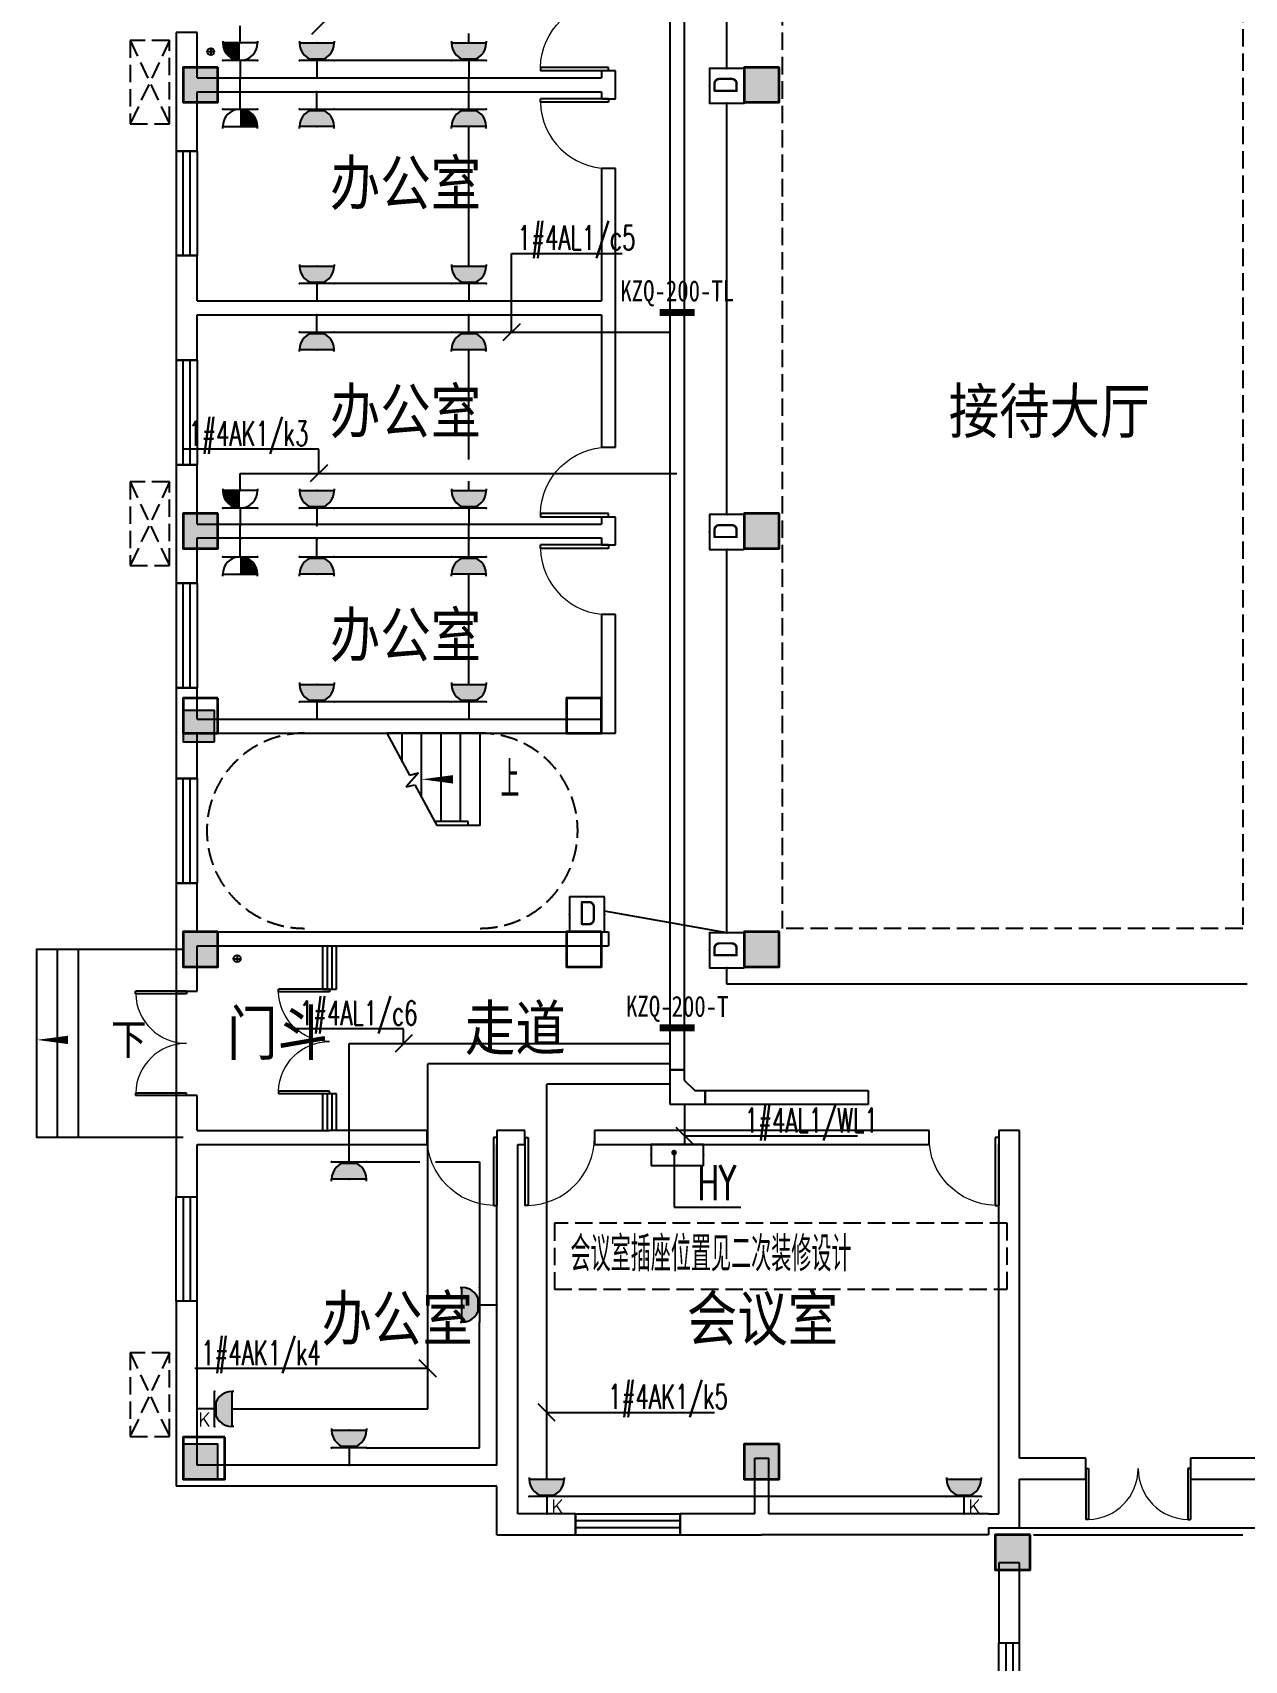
# Model space of a CAD drawing. Extents: x 0 to 302064749, y -59725395 to 1524223.
# Drawn here: x 2145470 to 2162855, y 1442572 to 1465924 of the extents above; entities that cross this region are included whole.
import ezdxf
from ezdxf.enums import TextEntityAlignment as Align

# ---------------------------------------------------------------- set-up
doc = ezdxf.new("R2010")
doc.units = 0
doc.header["$LTSCALE"] = 1000
doc.linetypes.add('DASH', pattern=[0.35, 0.25, -0.1])
for name, color, linetype in [('0-底图', 7, 'Continuous'), ('A-ANNO-IDEN', 3, 'Continuous'), ('A-ANNO-TXT', 7, 'Continuous'), ('CABLETRAY', 4, 'Continuous'), ('COLU', 7, 'Continuous'), ('COLU_HATCH', 251, 'Continuous'), ('CURTWALL', 4, 'Continuous'), ('DIM-照明', 3, 'Continuous'), ('DIM-箱柜', 7, 'Continuous'), ('DIM_SYMB', 3, 'Continuous'), ('DOOR_FIRE', 4, 'Continuous'), ('DOTLN', 2, 'DASH'), ('EQUIP-插座', 3, 'Continuous'), ('EQUIP-消防', 3, 'Continuous'), ('EQUIP-照明', 3, 'Continuous'), ('EQUIP-箱柜', 3, 'Continuous'), ('PUB_TEXT', 7, 'Continuous'), ('STAIR', 2, 'Continuous'), ('TEL_TEXT', 7, 'Continuous'), ('TEXT', 7, 'Continuous'), ('WALL', 2, 'Continuous'), ('WINDOW', 4, 'Continuous'), ('WIRE-照明', 6, 'Continuous'), ('建筑-楼梯', 2, 'Continuous'), ('抗震支吊架', 2, 'Continuous'), ('排水', 153, 'Continuous'), ('看线', 30, 'Continuous'), ('空调外机', 211, 'Continuous')]:
    doc.layers.add(name, color=color, linetype=linetype)
doc.layers.add('砼柱', color=2, linetype='Continuous', lineweight=35)
doc.styles.add('_TCH_DIM', font='SIMPLEX', dxfattribs={"width": 0.8, "height": 5, "bigfont": 'HZTXT'})
doc.styles.add('_TEL_DIM', font='simplex.shx', dxfattribs={"width": 0.8, "height": 3.5, "bigfont": 'gbcbig.shx'})
doc.styles.add('A_DIM', font='simplex.shx', dxfattribs={"width": 0.7, "bigfont": 'gbcbig.shx'})
doc.styles.add('kzcad', font='', dxfattribs={"width": 0.8})
doc.styles.get("Standard").update_dxf_attribs({"font": 'geniso.shx', "bigfont": 'hztxt.shx'})
doc.styles.get('kzcad').set_extended_font_data('SimSun')

# ---------------------------------------------------------------- blocks, each defined once
blk = doc.blocks.new('$equip$00001237')
for p, q in [((-0.5, 1.05), (-0.5, 1)), ((-0.5, 1), (0.5, 1)), ((0.5, 1.05), (0.5, 1)), ((0.5, 0.5), (-0.5, 0.5)), ((0, 0.5), (0, 0))]:
    blk.add_line(p, q)
blk.add_arc((0, 1), 0.5, 180, 0)
for p in [(0, 1), (-0.5, 0.5), (0.5, 0.5), (0, 0)]:
    blk.add_point(p)
for points in [[(0.433, 0.75), (-0.433, 0.75), (0.5, 1), (-0.5, 1)], [(0.25, 0.567), (-0.25, 0.567), (0.433, 0.75), (-0.433, 0.75)], [(0, 0.5), (0, 0.5), (0.25, 0.567), (-0.25, 0.567)]]:
    blk.add_solid(points)
at = {"flags": 9}
blk.add_attdef('A', (0, 0), '', height=0.00002, dxfattribs=at)
blk = doc.blocks.new('$equip$00001239')
for p, q in [((-0.5, 1.05), (-0.5, 1)), ((0.5, 1), (-0.5, 1)), ((0.5, 1.05), (0.5, 1)), ((0.5, 0.5), (-0.5, 0.5)), ((0, 0.5), (0, 0))]:
    blk.add_line(p, q)
blk.add_arc((0, 1), 0.5, 180, 0)
for points in [[(0, 0.75), (-0.433, 0.75), (0, 1), (-0.5, 1)], [(0, 0.567), (-0.25, 0.567), (0, 0.75), (-0.433, 0.75)], [(0, 0.5), (0, 0.5), (0, 0.567), (-0.25, 0.567)]]:
    blk.add_solid(points)
at = {"layer": 'EQUIP-照明'}
for p in [(0, 1), (-0.5, 0.5), (0.5, 0.5), (0, 0)]:
    blk.add_point(p, dxfattribs=at)
at = {"layer": 'EQUIP-照明', "flags": 9}
blk.add_attdef('A', (0, 0), '', height=0.00002, dxfattribs=at)
blk = doc.blocks.new('$equip$00001764')
for p, q in [((-0.5, 1.05), (-0.5, 1)), ((-0.5, 1), (0.5, 1)), ((0.5, 1.05), (0.5, 1)), ((0.5, 0.5), (-0.5, 0.5)), ((0, 0.5), (0, 0))]:
    blk.add_line(p, q)
blk.add_arc((0, 1), 0.5, 180, 0)
for p in [(-0.5, 0.5), (0.5, 0.5), (0, 0)]:
    blk.add_point(p)
for points in [[(0.433, 0.75), (-0.433, 0.75), (0.5, 1), (-0.5, 1)], [(0.25, 0.567), (-0.25, 0.567), (0.433, 0.75), (-0.433, 0.75)], [(0, 0.5), (0, 0.5), (0.25, 0.567), (-0.25, 0.567)]]:
    blk.add_solid(points)
at = {"color": 7, "style": '_TEL_DIM'}
blk.add_attdef('$TEXT$', text='', height=0.4, dxfattribs=at).set_placement((0.303, 0.211), align=Align.MIDDLE_CENTER)
at = {"color": 7, "style": '_TEL_DIM', "flags": 1}
blk.add_attdef('A', text='', height=0.00002, dxfattribs=at).set_placement((0, 0), align=Align.MIDDLE_CENTER)
blk = doc.blocks.new('$equip$00002928')
for p, q in [((-0.75, 0.6), (-0.75, 0)), ((0.75, 0.6), (-0.75, 0.6)), ((0.75, 0), (0.75, 0.6)), ((-0.75, 0), (0.75, 0))]:
    blk.add_line(p, q)
at = {"const_width": 0.04}
blk.add_lwpolyline([(-0.75, 0.6), (-0.75, 0), (0.75, 0), (0.75, 0.6), (-0.75, 0.6), (-0.75, 0)], dxfattribs=at)
for p in [(0, 0.6), (-0.75, 0.3), (0.75, 0.3), (0, 0)]:
    blk.add_point(p)
at = {"color": 7, "style": '_TEL_DIM', "flags": 1}
for tag in ['A', 'REMARK']:
    blk.add_attdef(tag, text='', height=0.00002, dxfattribs=at).set_placement((0, 0), align=Align.MIDDLE_CENTER)
blk = doc.blocks.new('ng')
at = {"layer": '排水'}
for p, q in [((345991, 781358), (346091, 781358)), ((346041, 781408), (346041, 781308))]:
    blk.add_line(p, q, dxfattribs=at)
blk.add_circle((346041, 781358), 50, dxfattribs=at)
blk = doc.blocks.new('1111')
at = {"layer": 'COLU_HATCH'}
h = blk.add_hatch(color=256, dxfattribs=at)
h.dxf.hatch_style = 1
h.paths.add_polyline_path([(1186092, 1074341), (1186092, 1074841), (1185592, 1074841), (1185592, 1074341)])
h = blk.add_hatch(color=256, dxfattribs=at)
h.dxf.hatch_style = 1
h.paths.add_polyline_path([(1194142, 1074341), (1194142, 1074841), (1193642, 1074841), (1193642, 1074341)])
h = blk.add_hatch(color=256, dxfattribs=at)
h.dxf.hatch_style = 1
h.paths.add_polyline_path([(1186092, 1067941), (1186092, 1068441), (1185592, 1068441), (1185592, 1067941)])
h = blk.add_hatch(color=256, dxfattribs=at)
h.dxf.hatch_style = 1
h.paths.add_polyline_path([(1194142, 1067941), (1194142, 1068441), (1193642, 1068441), (1193642, 1067941)])
h = blk.add_hatch(color=256, dxfattribs=at)
h.dxf.hatch_style = 1
h.paths.add_polyline_path([(1186042, 1065166), (1186042, 1065616), (1185592, 1065616), (1185592, 1065166)])
h = blk.add_hatch(color=256, dxfattribs=at)
h.dxf.hatch_style = 1
h.paths.add_polyline_path([(1186092, 1061941), (1186092, 1062441), (1185592, 1062441), (1185592, 1061941)])
h = blk.add_hatch(color=256, dxfattribs=at)
h.dxf.hatch_style = 1
h.paths.add_polyline_path([(1194142, 1061941), (1194142, 1062441), (1193642, 1062441), (1193642, 1061941)])
h = blk.add_hatch(color=256, dxfattribs=at)
h.dxf.hatch_style = 1
h.paths.add_polyline_path([(1186092, 1054591), (1186092, 1055091), (1185592, 1055091), (1185592, 1054591)])
h = blk.add_hatch(color=256, dxfattribs=at)
h.dxf.hatch_style = 1
h.paths.add_polyline_path([(1194142, 1054591), (1194142, 1055091), (1193642, 1055091), (1193642, 1054591)])
h = blk.add_hatch(color=256, dxfattribs=at)
h.dxf.hatch_style = 1
h.paths.add_polyline_path([(1197742, 1053291), (1197742, 1053791), (1197242, 1053791), (1197242, 1053291)])
at = {"layer": 'COLU'}
for points in [[(1186092, 1074341), (1186092, 1074841), (1185592, 1074841), (1185592, 1074341)], [(1194142, 1074341), (1194142, 1074841), (1193642, 1074841), (1193642, 1074341)], [(1186092, 1067941), (1186092, 1068441), (1185592, 1068441), (1185592, 1067941)], [(1194142, 1067941), (1194142, 1068441), (1193642, 1068441), (1193642, 1067941)], [(1186042, 1065166), (1186042, 1065616), (1185592, 1065616), (1185592, 1065166)], [(1186092, 1061941), (1186092, 1062441), (1185592, 1062441), (1185592, 1061941)], [(1194142, 1061941), (1194142, 1062441), (1193642, 1062441), (1193642, 1061941)], [(1186092, 1054591), (1186092, 1055091), (1185592, 1055091), (1185592, 1054591)], [(1194142, 1054591), (1194142, 1055091), (1193642, 1055091), (1193642, 1054591)], [(1197742, 1053291), (1197742, 1053791), (1197242, 1053791), (1197242, 1053291)]]:
    blk.add_lwpolyline(points, close=True, dxfattribs=at)
blk = doc.blocks.new('rtyu')
at = {"layer": '砼柱', "lineweight": 35}
for points in [[(2908208, 690490), (2907708, 690490), (2907708, 689990), (2908208, 689990)], [(2908208, 690490), (2907708, 690490), (2907708, 689990), (2908208, 689990)], [(2916258, 690490), (2915758, 690490), (2915758, 689990), (2916258, 689990)], [(2916258, 690490), (2915758, 690490), (2915758, 689990), (2916258, 689990)], [(2908208, 684090), (2907708, 684090), (2907708, 683590), (2908208, 683590)], [(2908208, 684090), (2907708, 684090), (2907708, 683590), (2908208, 683590)], [(2916258, 684090), (2915758, 684090), (2915758, 683590), (2916258, 683590)], [(2916258, 684090), (2915758, 684090), (2915758, 683590), (2916258, 683590)], [(2908208, 681440), (2907708, 681440), (2907708, 680940), (2908208, 680940)], [(2913708, 681440), (2913208, 681440), (2913208, 680940), (2913708, 680940)], [(2908208, 678090), (2907708, 678090), (2907708, 677590), (2908208, 677590)], [(2908208, 678090), (2907708, 678090), (2907708, 677590), (2908208, 677590)], [(2913708, 678090), (2913208, 678090), (2913208, 677590), (2913708, 677590)], [(2916258, 678090), (2915758, 678090), (2915758, 677590), (2916258, 677590)], [(2916258, 678090), (2915758, 678090), (2915758, 677590), (2916258, 677590)], [(2908308, 670840), (2907708, 670840), (2907708, 670240), (2908308, 670240)], [(2908308, 670840), (2907708, 670840), (2907708, 670240), (2908308, 670240)], [(2916258, 670740), (2915758, 670740), (2915758, 670240), (2916258, 670240)], [(2916258, 670740), (2915758, 670740), (2915758, 670240), (2916258, 670240)], [(2919858, 669440), (2919358, 669440), (2919358, 668940), (2919858, 668940)], [(2919858, 669440), (2919358, 669440), (2919358, 668940), (2919858, 668940)]]:
    blk.add_lwpolyline(points, close=True, dxfattribs=at)
blk = doc.blocks.new('A$C6D717843')
at = {"layer": 'TEXT'}
blk.add_blockref('rtyu', (-2821208, -641940), dxfattribs=at)
blk = doc.blocks.new('$WINLIB2D$00000001')
at = {"color": 0}
for points in [[(-0.5, 0.5), (-0.5, -0.5)], [(-0.5, 0.5), (0.5, 0.5)], [(0.5, -0.5), (0.5, 0.5)], [(0.5, 0.1667), (-0.5, 0.1667)], [(0.5, -0.1667), (-0.5, -0.1667)], [(-0.5, -0.5), (0.5, -0.5)]]:
    blk.add_lwpolyline(points, dxfattribs=at)
blk = doc.blocks.new('$DorLib2D$00000001')
for p, q in [((0.45, 0.975), (0.5, 0.975)), ((0.45, 0), (0.45, 0.975)), ((0.5, 0), (0.5, 0.975)), ((0.5, 0), (0.45, 0))]:
    blk.add_line(p, q)
at = {"lineweight": 13}
blk.add_arc((0.475, 0), 0.975, 91.4693, 180, dxfattribs=at)
blk = doc.blocks.new('$DorLib2D$00000002')
for p, q in [((-0.5, 0), (-0.5, 0.4875)), ((-0.475, 0.4875), (-0.5, 0.4875)), ((-0.475, 0), (-0.475, 0.4875)), ((0.475, 0), (0.475, 0.4875)), ((0.475, 0.4875), (0.5, 0.4875)), ((0.5, 0), (0.5, 0.4875)), ((-0.5, 0), (-0.475, 0)), ((0.5, 0), (0.475, 0))]:
    blk.add_line(p, q)
at = {"lineweight": 13}
for centre, start, end in [((-0.4875, 0), 0, 88.53072), ((0.4875, 0), 91.46928, 180)]:
    blk.add_arc(centre, 0.4875, start, end, dxfattribs=at)
blk = doc.blocks.new('gfhjghj')
at = {"layer": 'A-ANNO-IDEN'}
blk.add_lwpolyline([(1154632.7, -23712.4, 0, 0, 0), (1153652.7, -23712.4, 0, 120, 0), (1154102.7, -23712.4, 0, 0, 0)], format="xyseb", dxfattribs=at)
at = {"layer": 'CURTWALL'}
for p, q in [((1152232.7, -26099.9), (1152232.7, -26723.8)), ((1152299.4, -26099.9), (1152299.4, -26723.8)), ((1152366.1, -26099.9), (1152366.1, -26723.8)), ((1152432.7, -26723.8), (1152432.7, -26099.9)), ((1152232.7, -26723.8), (1152432.7, -26723.8)), ((1152432.7, -28223.8), (1152232.7, -28223.8)), ((1152232.7, -28223.8), (1152232.7, -28749.9)), ((1152299.4, -28223.8), (1152299.4, -28749.9)), ((1152366.1, -28223.8), (1152366.1, -28749.9)), ((1152432.7, -28749.9), (1152432.7, -28223.8))]:
    blk.add_line(p, q, dxfattribs=at)
at = {"layer": 'DIM_SYMB'}
blk.add_lwpolyline([(1149042.9, -27449.9, 0, 0, 0), (1148132.7, -27449.9, 0, 120, 0), (1148582.7, -27449.9, 0, 0, 0)], format="xyseb", dxfattribs=at)
at = {"layer": 'STAIR'}
for p, q in [((1154492.7, -23049.9), (1153155.7, -23049.9)), ((1153155.7, -23049.9), (1153479.6, -23650.9)), ((1153372.7, -23452.6), (1153372.7, -23049.9)), ((1153652.7, -23972.2), (1153652.7, -23049.9)), ((1153932.7, -24314.9), (1153932.7, -23049.9)), ((1154212.7, -24314.9), (1154212.7, -23049.9)), ((1154492.7, -24374.9), (1154492.7, -23049.9)), ((1153611, -23619.8), (1153432.1, -23820.7)), ((1153432.1, -23820.7), (1153555.4, -23791.5)), ((1153479.6, -23650.9), (1153611, -23619.8)), ((1153555.4, -23791.5), (1153869.7, -24374.9)), ((1154322.7, -24314.9), (1153837.4, -24314.9)), ((1154322.7, -24374.9), (1153869.7, -24374.9)), ((1154322.7, -24374.9), (1153869.7, -24374.9)), ((1154322.7, -24374.9), (1154322.7, -24314.9)), ((1154492.7, -24374.9), (1154322.7, -24374.9))]:
    blk.add_line(p, q, dxfattribs=at)
for points in [[(1150232.7, -28849.9), (1148132.7, -28849.9), (1148132.7, -26149.9), (1150232.7, -26149.9)], [(1150232.7, -28849.9), (1148432.7, -28849.9), (1148432.7, -26149.9), (1150232.7, -26149.9)], [(1150232.7, -28849.9), (1148732.7, -28849.9), (1148732.7, -26149.9), (1150232.7, -26149.9)]]:
    blk.add_lwpolyline(points, dxfattribs=at)
at = {"layer": 'WALL'}
for p, q in [((1150432.7, -12999.9), (1150132.7, -12999.9)), ((1150132.7, -12999.9), (1150132.7, -13749.9)), ((1150432.7, -13649.9), (1150432.7, -12999.9)), ((1150132.7, -13749.9), (1150132.7, -14699.9)), ((1150432.7, -13649.9), (1156232.7, -13649.9)), ((1156432.7, -13549.9), (1156232.7, -13549.9)), ((1156232.7, -13549.9), (1156232.7, -13649.9)), ((1156432.7, -13749.9), (1156432.7, -13549.9)), ((1156432.7, -13949.9), (1156432.7, -13749.9)), ((1150432.7, -14699.9), (1150432.7, -13849.9)), ((1150432.7, -13849.9), (1156232.7, -13849.9)), ((1156232.7, -13849.9), (1156232.7, -13949.9)), ((1156232.7, -13949.9), (1156432.7, -13949.9)), ((1150132.7, -14699.9), (1150432.7, -14699.9)), ((1156432.7, -14949.9), (1156232.7, -14949.9)), ((1156232.7, -14949.9), (1156232.7, -16849.9)), ((1156432.7, -16949.9), (1156432.7, -14949.9)), ((1150432.7, -16199.9), (1150132.7, -16199.9)), ((1150132.7, -16199.9), (1150132.7, -16949.9)), ((1150432.7, -16849.9), (1150432.7, -16199.9)), ((1150132.7, -16949.9), (1150132.7, -17699.9)), ((1150432.7, -16849.9), (1156232.7, -16849.9)), ((1156432.7, -18949.9), (1156432.7, -16949.9)), ((1150432.7, -17049.9), (1156232.7, -17049.9)), ((1150432.7, -17699.9), (1150432.7, -17049.9)), ((1156232.7, -17049.9), (1156232.7, -18949.9)), ((1150132.7, -17699.9), (1150432.7, -17699.9)), ((1156232.7, -18949.9), (1156432.7, -18949.9)), ((1150432.7, -19199.9), (1150132.7, -19199.9)), ((1150132.7, -19199.9), (1150132.7, -20149.9)), ((1150432.7, -20049.9), (1150432.7, -19199.9)), ((1150432.7, -20049.9), (1156232.7, -20049.9)), ((1156432.7, -19949.9), (1156232.7, -19949.9)), ((1156232.7, -19949.9), (1156232.7, -20049.9)), ((1156432.7, -20149.9), (1156432.7, -19949.9)), ((1150132.7, -20149.9), (1150132.7, -20899.9)), ((1150432.7, -20899.9), (1150432.7, -20249.9)), ((1150432.7, -20249.9), (1156232.7, -20249.9)), ((1156232.7, -20249.9), (1156232.7, -20349.9)), ((1156432.7, -20349.9), (1156432.7, -20149.9)), ((1156232.7, -20349.9), (1156432.7, -20349.9)), ((1150132.7, -20899.9), (1150432.7, -20899.9)), ((1156432.7, -21349.9), (1156232.7, -21349.9)), ((1156232.7, -21349.9), (1156232.7, -22849.9)), ((1156432.7, -23049.9), (1156432.7, -21349.9)), ((1150432.7, -22399.9), (1150132.7, -22399.9)), ((1150132.7, -22399.9), (1150132.7, -22949.9)), ((1150432.7, -22849.9), (1150432.7, -22399.9)), ((1150432.7, -22849.9), (1156232.7, -22849.9)), ((1150132.7, -22949.9), (1150132.7, -23699.9)), ((1150432.7, -23049.9), (1156432.7, -23049.9)), ((1150432.7, -23699.9), (1150432.7, -23049.9)), ((1150132.7, -23699.9), (1150432.7, -23699.9)), ((1150432.7, -25199.9), (1150132.7, -25199.9)), ((1150132.7, -25199.9), (1150132.7, -25999.9)), ((1150432.7, -25899.9), (1150432.7, -25199.9)), ((1150432.7, -25899.9), (1152332.7, -25899.9)), ((1152332.7, -25899.9), (1156332.7, -25899.9)), ((1156332.7, -25899.9), (1156332.7, -26099.9)), ((1150132.7, -25999.9), (1150132.7, -26749.9)), ((1150432.7, -26099.9), (1152332.7, -26099.9)), ((1150432.7, -26749.9), (1150432.7, -26099.9)), ((1152332.7, -26099.9), (1156332.7, -26099.9)), ((1150132.7, -26749.9), (1150432.7, -26749.9)), ((1150432.7, -28249.9), (1150132.7, -28249.9)), ((1150132.7, -28249.9), (1150132.7, -28849.9)), ((1150432.7, -28749.9), (1150432.7, -28249.9)), ((1150132.7, -28849.9), (1150132.7, -29699.9)), ((1150432.7, -28749.9), (1152332.7, -28749.9)), ((1150432.7, -28949.9), (1152332.7, -28949.9)), ((1150432.7, -29699.9), (1150432.7, -28949.9)), ((1153732.7, -28749.9), (1152332.7, -28749.9)), ((1152332.7, -28949.9), (1153732.7, -28949.9)), ((1153732.7, -28949.9), (1153732.7, -28749.9)), ((1154932.7, -28749.9), (1154732.7, -28749.9)), ((1154732.7, -28749.9), (1154732.7, -28949.9)), ((1154732.7, -33549.9), (1154732.7, -28949.9)), ((1155132.7, -28749.9), (1154932.7, -28749.9)), ((1155032.7, -28949.9), (1155132.7, -28949.9)), ((1155032.7, -33649.9), (1155032.7, -28949.9)), ((1155132.7, -28949.9), (1155132.7, -28749.9)), ((1160932.7, -28749.9), (1156132.7, -28749.9)), ((1156132.7, -28749.9), (1156132.7, -28949.9)), ((1156132.7, -28949.9), (1160932.7, -28949.9)), ((1160932.7, -28949.9), (1160932.7, -28749.9)), ((1162232.7, -28749.9), (1161932.7, -28749.9)), ((1161932.7, -28749.9), (1161932.7, -28949.9)), ((1161932.7, -33649.9), (1161932.7, -28949.9)), ((1162232.7, -33449.9), (1162232.7, -28749.9)), ((1150132.7, -29699.9), (1150432.7, -29699.9)), ((1150432.7, -31199.9), (1150132.7, -31199.9)), ((1150132.7, -31199.9), (1150132.7, -33849.9)), ((1150432.7, -33549.9), (1150432.7, -31199.9)), ((1154732.7, -33549.9), (1150432.7, -33549.9)), ((1158432.7, -34249.9), (1158432.7, -33449.9)), ((1158432.7, -33449.9), (1158632.7, -33449.9)), ((1158632.7, -34249.9), (1158632.7, -33449.9)), ((1163182.5, -33449.9), (1162232.7, -33449.9)), ((1163182.5, -33749.9), (1163182.5, -33449.9)), ((1165632.7, -33449.9), (1164682.5, -33449.9)), ((1164682.5, -33449.9), (1164682.5, -33749.9)), ((1154732.7, -33849.9), (1150132.7, -33849.9)), ((1154732.7, -34549.9), (1154732.7, -33849.9)), ((1155032.7, -34249.9), (1155032.7, -33649.9)), ((1161932.7, -34249.9), (1161932.7, -33649.9)), ((1162232.7, -34449.9), (1162232.7, -33749.9)), ((1162232.7, -33749.9), (1163182.5, -33749.9)), ((1164682.5, -33749.9), (1165632.7, -33749.9)), ((1155862.7, -34249.9), (1155032.7, -34249.9)), ((1155862.7, -34549.9), (1155862.7, -34249.9)), ((1158432.7, -34249.9), (1157362.7, -34249.9)), ((1157362.7, -34249.9), (1157362.7, -34549.9)), ((1161785.4, -34249.9), (1158632.7, -34249.9)), ((1161785.4, -34249.9), (1161932.7, -34249.9)), ((1154732.7, -34549.9), (1155862.7, -34549.9)), ((1157362.7, -34549.9), (1158532.7, -34549.9)), ((1161785.4, -34549.9), (1158532.7, -34549.9)), ((1161785.4, -34449.9), (1162232.7, -34449.9)), ((1161785.4, -34449.9), (1161785.4, -34549.9)), ((1161932.7, -34949.9), (1161932.7, -36099.9)), ((1162232.7, -34949.9), (1161932.7, -34949.9)), ((1162232.7, -36099.9), (1162232.7, -34949.9)), ((1161932.7, -36099.9), (1162232.7, -36099.9))]:
    blk.add_line(p, q, dxfattribs=at)
at = {"layer": 'WINDOW'}
blk.add_line((1150132.7, -26749.9), (1150132.7, -28249.9), dxfattribs=at)
at = {"layer": '建筑-楼梯', "color": 9, "linetype": 'DASH'}
for centre, start, end in [((1151972.7, -24449.9), 90, 270), ((1154492.7, -24449.9), 270, 90)]:
    blk.add_arc(centre, 1400, start, end, dxfattribs=at)
at = {"layer": '看线'}
for p, q in [((1162232.7, -34449.9), (1165682.7, -34449.9)), ((1162432.7, -34549.9), (1165432.7, -34549.9))]:
    blk.add_line(p, q, dxfattribs=at)
at = {"layer": '看线', "linetype": 'DASH'}
blk.add_lwpolyline([(1158832.7, -8049.9), (1165432.7, -8049.9), (1165432.7, -25849.9), (1158832.7, -25849.9)], close=True, dxfattribs=at)
at = {"layer": '空调外机', "linetype": 'DASH'}
for p, q in [((1149473.4, -13111.9), (1150035.9, -14311.9)), ((1150035.9, -13111.9), (1149473.4, -14311.9)), ((1149473.4, -19447.1), (1150035.9, -20647.1)), ((1150035.9, -19447.1), (1149473.4, -20647.1)), ((1149473.4, -31937.6), (1150035.9, -33137.6)), ((1150035.9, -31937.6), (1149473.4, -33137.6))]:
    blk.add_line(p, q, dxfattribs=at)
for points in [[(1149473.4, -13111.9), (1149473.4, -14311.9), (1150035.9, -14311.9), (1150035.9, -13111.9)], [(1149473.4, -19447.1), (1149473.4, -20647.1), (1150035.9, -20647.1), (1150035.9, -19447.1)], [(1149473.4, -31937.6), (1149473.4, -33137.6), (1150035.9, -33137.6), (1150035.9, -31937.6)]]:
    blk.add_lwpolyline(points, close=True, dxfattribs=at)
for name, p in [('A$C6D717843', (1063732.7, -62049.9)), ('1111', (-35359.3, -1088341))]:
    blk.add_blockref(name, p)
at = {"layer": 'DOOR_FIRE', "xscale": 1500, "yscale": 1500, "zscale": 300, "rotation": 179.9999999999926}
blk.add_blockref('$DorLib2D$00000002', (1163932.5, -33599.9), dxfattribs=at)
at = {"layer": 'WINDOW'}
for name, p, xscale, yscale, zscale, rotation in [('$DorLib2D$00000001', (1156332.7, -13049.9), -1000, 1000, 200, 90), ('$DorLib2D$00000001', (1156332.7, -14449.9), 1000, 1000, 200, 90), ('$WINLIB2D$00000001', (1150282.7, -15449.9), 1500, 300, 300, 270), ('$WINLIB2D$00000001', (1150282.7, -18449.9), 1500, 300, 300, 270), ('$DorLib2D$00000001', (1156332.7, -19449.9), -1000, 1000, 200, 90), ('$DorLib2D$00000001', (1156332.7, -20849.9), 1000, 1000, 200, 90), ('$WINLIB2D$00000001', (1150282.7, -21649.9), 1500, 300, 300, 270), ('$WINLIB2D$00000001', (1150282.7, -24449.9), 1500, 300, 300, 270), ('$DorLib2D$00000002', (1150282.7, -27499.9), 1500, 1500, 300, 90), ('$DorLib2D$00000002', (1152332.7, -27473.8), -1500, 1500, 200, 90), ('$DorLib2D$00000001', (1154232.7, -28849.9), -1000, 1000, 200, 180.0000000217215), ('$DorLib2D$00000001', (1155632.7, -28849.9), 1000, 1000, 200, 180.0000000217214), ('$DorLib2D$00000001', (1161432.7, -28849.9), -1000, 1000, 200, 180.0000000217214), ('$WINLIB2D$00000001', (1150282.7, -30449.9), -1500, 300, 300, 270), ('$WINLIB2D$00000001', (1162082.7, -37399.9), -2600, 300, 300, 270)]:
    blk.add_blockref(name, p, dxfattribs=dict(at, xscale=xscale, yscale=yscale, zscale=zscale, rotation=rotation))
at = {"layer": 'WINDOW', "xscale": 1500, "yscale": 300, "zscale": 300}
blk.add_blockref('$WINLIB2D$00000001', (1156612.7, -34399.9), dxfattribs=at)
at = {"layer": '排水'}
for p in [(804587.3, -794631.5), (804966.4, -807643.2)]:
    blk.add_blockref('ng', p, dxfattribs=at)
at = {"layer": 'A-ANNO-TXT', "style": 'A_DIM', "width": 0.7}
blk.add_text('上', height=525, dxfattribs=at).set_placement((1154790.2, -23974.9))
at = {"layer": 'PUB_TEXT'}
for s, p in [('办公室', (1152337.2, -15544)), ('办公室', (1152337.2, -18816.3)), ('接待大厅', (1161215.7, -18816.3)), ('办公室', (1152337.2, -22027.2)), ('门斗', (1150863.8, -27737.7)), ('走道', (1154274.9, -27667.5)), ('办公室', (1152218.8, -31832)), ('会议室', (1157458.2, -31832))]:
    blk.add_text(s, height=723.4, dxfattribs=at).set_placement(p)
at = {"layer": 'PUB_TEXT', "style": '_TCH_DIM'}
blk.add_text('下', height=506.4, dxfattribs=at).set_placement((1149200.4, -27712.4))
blk = doc.blocks.new('$equip$00002755')
for p, q in [((0.5, 0.5), (-0.5, 0.5)), ((-0.5, 0.5), (-0.5, -0.5)), ((0.5, -0.5), (0.5, 0.5)), ((-0.5, -0.5), (0.5, -0.5))]:
    blk.add_line(p, q)
at = {"const_width": 0.04}
blk.add_lwpolyline([(-0.5, 0.5), (0.5, 0.5), (0.5, -0.5), (-0.5, -0.5), (-0.5, 0.5), (0.5, 0.5)], dxfattribs=at)
for p in [(0, 0.5), (-0.5, 0), (0.5, 0), (-0.027, -0.5)]:
    blk.add_point(p)
at = {"color": 7}
blk.add_attdef('$TEXT$', text='', height=0.4, dxfattribs=at).set_placement((0.026, -0.008), align=Align.MIDDLE_CENTER)
at = {"color": 7, "flags": 1}
for tag, height, p in [('A', 0.00002, (0, 0)), ('B', 0.4, (0.755, -0.254))]:
    blk.add_attdef(tag, text='', height=height, dxfattribs=at).set_placement(p, align=Align.MIDDLE_CENTER)

msp = doc.modelspace()

# ---------------------------------------------------------------- linework, layer by layer
at = {"layer": 'CABLETRAY'}
for p, q in [((2154618, 1451046), (2154618, 1472771)), ((2154818, 1472771), (2154818, 1451046)), ((2154818, 1451046), (2154618, 1451046)), ((2154618, 1450546), (2154618, 1451046)), ((2154618, 1451046), (2154818, 1451046)), ((2154818, 1451046), (2154818, 1450896)), ((2154818, 1450896), (2154968, 1450746)), ((2154968, 1450746), (2155118, 1450746)), ((2155118, 1450546), (2155118, 1450746)), ((2155118, 1450746), (2157457, 1450746)), ((2155118, 1450746), (2155118, 1450546)), ((2157457, 1450746), (2157457, 1450546)), ((2155118, 1450546), (2154618, 1450546)), ((2157457, 1450546), (2155118, 1450546))]:
    msp.add_line(p, q, dxfattribs=at)
at = {"layer": 'DIM-照明'}
for p, q in [((2149721, 1466145), (2149473, 1465897)), ((2152464, 1461747), (2152217, 1461500)), ((2149701, 1459724), (2149453, 1459477)), ((2150917, 1451547), (2150669, 1451299)), ((2154951, 1449972), (2154703, 1450219)), ((2151263, 1446636), (2151015, 1446883)), ((2152968, 1446007), (2152721, 1446255))]:
    msp.add_line(p, q, dxfattribs=at)
for points in [[(2152340, 1461624), (2152340, 1462755)], [(2152340, 1462755), (2153928, 1462755)], [(2149577, 1459947), (2147621, 1459947)], [(2149577, 1459600), (2149577, 1459947)], [(2150793, 1451634), (2149213, 1451634)], [(2150793, 1451423), (2150793, 1451634)], [(2154827, 1450096), (2155232, 1450096)], [(2155232, 1450096), (2157306, 1450096)], [(2149766, 1446760), (2147799, 1446760)], [(2151139, 1446760), (2149766, 1446760)], [(2152845, 1446131), (2153297, 1446131)], [(2153297, 1446131), (2155254, 1446131)]]:
    msp.add_lwpolyline(points, dxfattribs=at)
at = {"layer": 'DIM-箱柜'}
for p, q in [((2154672, 1449858), (2154673, 1449075)), ((2154673, 1449075), (2155630, 1449075))]:
    msp.add_line(p, q, dxfattribs=at)
at = {"layer": 'DIM-箱柜', "const_width": 40}
msp.add_lwpolyline([(2154672, 1449878, 1), (2154672, 1449838, 1)], format="xyb", close=True, dxfattribs=at)
at = {"layer": 'DOTLN', "linetype": 'DASH'}
msp.add_lwpolyline([(2152958, 1447898), (2159452, 1447898), (2159452, 1448843), (2152958, 1448843)], close=True, dxfattribs=at)
at = {"layer": 'WIRE-照明'}
for p, q in [((2155430, 1465410), (2155430, 1471629)), ((2148447, 1465774), (2148447, 1466021)), ((2151729, 1465774), (2151729, 1465908)), ((2151479, 1465524), (2149798, 1465524)), ((2148447, 1465074), (2148447, 1465274)), ((2151729, 1465074), (2151729, 1465274)), ((2155430, 1459010), (2155430, 1464910)), ((2149798, 1464824), (2151479, 1464824)), ((2151729, 1462574), (2151729, 1464574)), ((2151479, 1462324), (2149798, 1462324)), ((2149798, 1461624), (2151479, 1461624)), ((2151979, 1461624), (2154618, 1461624)), ((2151729, 1459798), (2151729, 1461374)), ((2148447, 1459353), (2148447, 1459600)), ((2148447, 1459600), (2154713, 1459600)), ((2151729, 1459353), (2151729, 1459488)), ((2151479, 1459103), (2149798, 1459103)), ((2148447, 1458653), (2148447, 1458853)), ((2151729, 1458653), (2151729, 1458853)), ((2149798, 1458403), (2151479, 1458403)), ((2155430, 1453010), (2155430, 1458510)), ((2151729, 1456574), (2151729, 1458153)), ((2151479, 1456324), (2149798, 1456324)), ((2155430, 1453010), (2153672, 1453321)), ((2155430, 1452274), (2155430, 1452510)), ((2162893, 1452274), (2155430, 1452274)), ((2150010, 1449974), (2150010, 1451423)), ((2150010, 1451423), (2154618, 1451423)), ((2151139, 1446180), (2151139, 1451132)), ((2154618, 1451132), (2151139, 1451132)), ((2152845, 1445174), (2152845, 1450840)), ((2154618, 1450840), (2152845, 1450840)), ((2154827, 1449974), (2154827, 1450546)), ((2150260, 1449724), (2151027, 1449724)), ((2151252, 1449724), (2151880, 1449724)), ((2151880, 1449724), (2151880, 1447924)), ((2151880, 1445624), (2151880, 1447424)), ((2148330, 1446180), (2151139, 1446180)), ((2150260, 1445624), (2151880, 1445624)), ((2158579, 1444924), (2153095, 1444924))]:
    msp.add_line(p, q, dxfattribs=at)
at = {"layer": '抗震支吊架', "color": 2, "const_width": 100}
for points in [[(2154468, 1461909), (2154968, 1461909)], [(2154468, 1451646), (2154968, 1451646)]]:
    msp.add_lwpolyline(points, dxfattribs=at)

# ---------------------------------------------------------------- block references
at = {"layer": '0-底图'}
msp.add_blockref('gfhjghj', (997397, 1478924), dxfattribs=at)
at = {"layer": 'EQUIP-插座', "xscale": 500, "yscale": 500, "zscale": 500}
for name, p in [('$equip$00001239', (2148447, 1465274)), ('$equip$00001237', (2149548, 1465274)), ('$equip$00001237', (2151729, 1465274)), ('$equip$00001237', (2149548, 1462074)), ('$equip$00001237', (2151729, 1462074)), ('$equip$00001239', (2148447, 1458853)), ('$equip$00001237', (2149548, 1458853)), ('$equip$00001237', (2151729, 1458853)), ('$equip$00001237', (2149548, 1456074)), ('$equip$00001237', (2151729, 1456074)), ('$equip$00001237', (2150010, 1445374))]:
    msp.add_blockref(name, p, dxfattribs=at)
for name, p, rotation in [('$equip$00001239', (2148447, 1465074), 180), ('$equip$00001237', (2149548, 1465074), 180), ('$equip$00001237', (2151729, 1465074), 180), ('$equip$00001237', (2149548, 1461874), 180), ('$equip$00001237', (2151729, 1461874), 180), ('$equip$00001239', (2148447, 1458653), 180), ('$equip$00001237', (2149548, 1458653), 180), ('$equip$00001237', (2151729, 1458653), 180), ('$equip$00001237', (2150010, 1449974), 180), ('$equip$00001237', (2152130, 1447674), 90)]:
    msp.add_blockref(name, p, dxfattribs=dict(at, rotation=rotation))
at = {"layer": 'EQUIP-插座'}
ref = msp.add_blockref('$equip$00001764', (2147830, 1446180), dxfattribs=dict(at, xscale=500, yscale=500, zscale=500, rotation=270))
ref.add_attrib('$TEXT$', 'K', dxfattribs={"layer": '0', "color": 7, "height": 200, "style": '_TEL_DIM'}).set_placement((2147935, 1446028), align=Align.MIDDLE_CENTER)
at = {"layer": 'EQUIP-插座', "xscale": 500, "yscale": 500, "zscale": 500}
for p in [(2152845, 1444674), (2158829, 1444674)]:
    msp.add_blockref('$equip$00001764', p, dxfattribs=at).add_auto_attribs({'$TEXT$': 'K'})
at = {"layer": 'EQUIP-消防', "ltscale": 5}
ref = msp.add_blockref('$equip$00002755', (2155430, 1465160), dxfattribs=dict(at, xscale=500, yscale=500, zscale=500, rotation=90))
ref.add_attrib('$TEXT$', 'D', dxfattribs={"layer": '0', "color": 7, "height": 350, "rotation": 90}).set_placement((2155411, 1465173), align=Align.MIDDLE_CENTER)
ref = msp.add_blockref('$equip$00002755', (2155430, 1458760), dxfattribs=dict(at, xscale=500, yscale=500, zscale=500, rotation=90))
ref.add_attrib('$TEXT$', 'D', dxfattribs={"layer": '0', "color": 7, "height": 350, "rotation": 90}).set_placement((2155411, 1458773), align=Align.MIDDLE_CENTER)
ref = msp.add_blockref('$equip$00002755', (2153422, 1453274), dxfattribs=dict(at, xscale=500, yscale=500, zscale=500))
ref.add_attrib('$TEXT$', 'D', dxfattribs={"layer": '0', "color": 7, "height": 350}).set_placement((2153435, 1453293), align=Align.MIDDLE_CENTER)
ref = msp.add_blockref('$equip$00002755', (2155430, 1452760), dxfattribs=dict(at, xscale=500, yscale=500, zscale=500, rotation=90))
ref.add_attrib('$TEXT$', 'D', dxfattribs={"layer": '0', "color": 7, "height": 350, "rotation": 90}).set_placement((2155411, 1452773), align=Align.MIDDLE_CENTER)
at = {"layer": 'EQUIP-箱柜', "xscale": 500, "yscale": 500, "zscale": 500}
msp.add_blockref('$equip$00002928', (2154721, 1449674), dxfattribs=at)

# ---------------------------------------------------------------- texts
at = {"layer": 'DIM-照明', "color": 7, "style": '_TEL_DIM', "width": 0.64}
for s, p in [('1#4AL1/c5', (2152428, 1462805)), ('1#4AK1/k3', (2147708, 1459997)), ('1#4AL1/c6', (2149301, 1451684)), ('1#4AL1/WL1', (2155685, 1450146)), ('1#4AK1/k4', (2147886, 1446810)), ('1#4AK1/k5', (2153727, 1446181))]:
    msp.add_text(s, height=350, dxfattribs=at).set_placement(p)
at = {"layer": 'DIM-箱柜', "color": 7, "style": '_TEL_DIM', "width": 0.64}
msp.add_text('HY', height=500, dxfattribs=at).set_placement((2155013, 1449175))
at = {"layer": 'TEL_TEXT', "style": '_TEL_DIM', "width": 0.8}
msp.add_text('会议室插座位置见二次装修设计', height=500, dxfattribs=at).set_placement((2153186, 1448154))
at = {"layer": '抗震支吊架', "color": 2, "style": 'kzcad', "width": 0.8}
for s, p in [('KZQ-200-TL', (2154718, 1462069)), ('KZQ-200-T', (2154718, 1451806))]:
    msp.add_text(s, height=300, rotation=359.8854, dxfattribs=at).set_placement(p, align=Align.CENTER)

doc.saveas('drawing.dxf')
